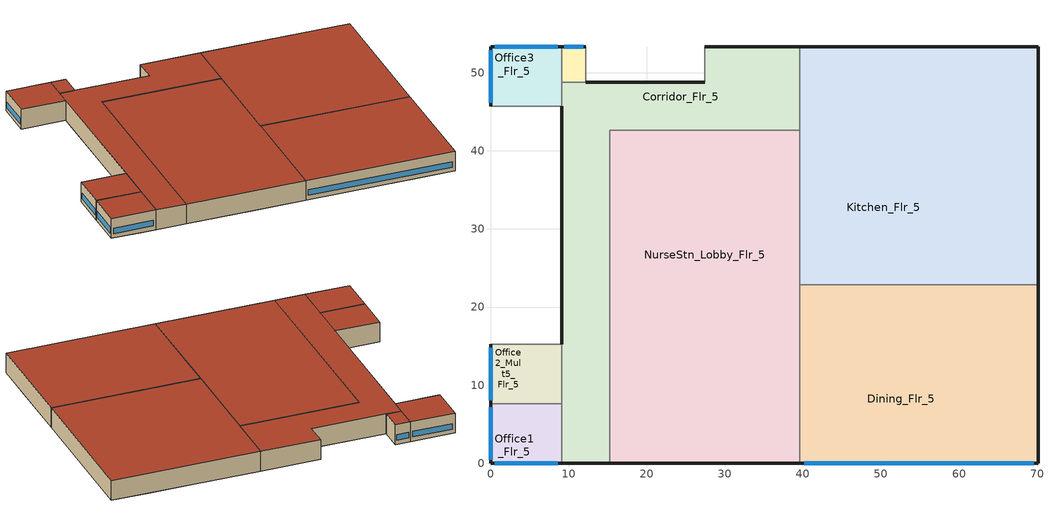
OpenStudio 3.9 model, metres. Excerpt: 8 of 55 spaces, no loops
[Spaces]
Corridor_Flr_5
 floor to NurseStn_Lobby_Flr_4: 15.24,42.67 15.24,33.53 9.14,33.53 9.14,42.67 z17.07
 floor to Corridor_NW_Flr_4: 39.62,53.34 39.62,42.67 9.14,42.67 9.14,48.77 28.96,48.77 28.96,53.34 z17.07
 floor to Corridor_SE_Flr_4: 15.24,10.67 15.24,4.57 9.14,4.57 9.14,10.67 z17.07
 floor adiabatic (Adiabatic floor construction): 28.96,53.34 28.96,48.77 27.43,48.77 27.43,53.34 z17.07; 15.24,4.57 15.24,0 9.14,0 9.14,4.57 z17.07
 floor to Lab_Flr_4: 15.24,33.53 15.24,10.67 9.14,10.67 9.14,33.53 z17.07
 wall outside: 9.14,0 15.24,0 / 39.62,53.34 27.43,53.34 / 27.43,48.77 12.19,48.77 / 9.14,45.72 9.14,15.24 z17.07:21.34
 wall to Kitchen_Flr_5: 39.62,42.67 39.62,53.34 z17.07:21.34
 wall adiabatic (Adiabatic wall construction): 27.43,53.34 27.43,48.77 z17.07:21.34
 wall to NurseStn_Lobby_Flr_5: 15.24,0 15.24,42.67 39.62,42.67 z17.07:21.34
 wall to Office1_Flr_5: 9.14,7.62 9.14,0 z17.07:21.34
 wall to Office4_Mult6_Flr_5: 12.19,48.77 9.14,48.77 z17.07:21.34
 wall to Office2_Mult5_Flr_5: 9.14,15.24 9.14,7.62 z17.07:21.34
 wall to Office3_Flr_5: 9.14,48.77 9.14,45.72 z17.07:21.34
 roof outside: 15.24,0 15.24,42.67 39.62,42.67 39.62,53.34 27.43,53.34 27.43,48.77 9.14,48.77 9.14,0 z21.34
Kitchen_Flr_5
 floor to PatRoom5_Mult10_Flr_4: 44.2,53.34 44.2,48.77 39.62,48.77 39.62,53.34 z17.07
 floor to Corridor_NW_Flr_4: 65.53,48.77 65.53,42.67 39.62,42.67 39.62,48.77 z17.07
 floor to Radiology_Flr_4: 60.96,42.67 60.96,22.86 39.62,22.86 39.62,42.67 z17.07
 floor to Corridor_SE_Flr_4: 65.53,42.67 65.53,22.86 60.96,22.86 60.96,42.67 z17.07
 floor to PatRoom4_Flr_4: 70.1,53.34 70.1,48.77 62.48,48.77 62.48,53.34 z17.07
 floor adiabatic (Adiabatic floor construction): 70.1,48.77 70.1,22.86 65.53,22.86 65.53,48.77 z17.07; 62.48,53.34 62.48,48.77 44.2,48.77 44.2,53.34 z17.07
 wall outside: 70.1,22.86 70.1,53.34 39.62,53.34 z17.07:21.34
 wall to NurseStn_Lobby_Flr_5: 39.62,42.67 39.62,22.86 z17.07:21.34
 wall to Dining_Flr_5: 39.62,22.86 70.1,22.86 z17.07:21.34
 roof outside: 70.1,22.86 70.1,53.34 39.62,53.34 39.62,22.86 z21.34
NurseStn_Lobby_Flr_5
 floor to NurseStn_Lobby_Flr_4: 39.62,42.67 39.62,10.67 28.96,10.67 28.96,19.81 15.24,19.81 15.24,42.67 z17.07
 floor to Corridor_SE_Flr_4: 39.62,10.67 39.62,0 28.96,0 28.96,4.57 15.24,4.57 15.24,10.67 z17.07
 floor adiabatic (Adiabatic floor construction): 28.96,4.57 28.96,0 15.24,0 15.24,4.57 z17.07
 floor to Lab_Flr_4: 28.96,19.81 28.96,10.67 15.24,10.67 15.24,19.81 z17.07
 wall outside: 15.24,0 39.62,0 z17.07:21.34
 wall to Dining_Flr_5: 39.62,0 39.62,22.86 z17.07:21.34
 roof outside: 39.62,0 39.62,42.67 15.24,42.67 15.24,0 z21.34
Office1_Flr_5
 floor to PatRoom6_Flr_4: 6.1,4.57 6.1,0 0,0 0,4.57 z17.07
 floor to PatRoom7_Mult10_Flr_4: 4.57,7.62 4.57,4.57 0,4.57 0,7.62 z17.07
 floor to Corridor_SE_Flr_4: 9.14,7.62 9.14,4.57 4.57,4.57 4.57,7.62 z17.07
 floor adiabatic (Adiabatic floor construction): 9.14,4.57 9.14,0 6.1,0 6.1,4.57 z17.07
 wall outside: 0,7.62 0,0 9.14,0 z17.07:21.34
 wall to Office2_Mult5_Flr_5: 9.14,7.62 0,7.62 z17.07:21.34
 window: 0,7.16 0,0.46 / 0.55,0 8.6,0 z17.98:19.2
 roof outside: 9.14,0 9.14,7.62 0,7.62 0,0 z21.34
Office4_Mult6_Flr_5
 floor adiabatic (Adiabatic floor construction): 12.19,53.34 12.19,48.77 9.14,48.77 9.14,53.34 z17.07
 wall outside: 12.19,53.34 9.14,53.34 z17.07:21.34
 wall to Office3_Flr_5: 9.14,53.34 9.14,48.77 z17.07:21.34
 wall adiabatic (Adiabatic wall construction): 12.19,48.77 12.19,53.34 z17.07:21.34
 window: 11.88,53.34 9.45,53.34 z17.98:19.2
 roof outside: 12.19,48.77 12.19,53.34 9.14,53.34 9.14,48.77 z21.34
Office3_Flr_5
 floor to PatRoom8_Flr_4: 6.1,53.34 6.1,48.77 0,48.77 0,53.34 z17.07
 floor to Corridor_NW_Flr_4: 9.14,48.77 9.14,45.72 4.57,45.72 4.57,48.77 z17.07
 floor adiabatic (Adiabatic floor construction): 9.14,53.34 9.14,48.77 6.1,48.77 6.1,53.34 z17.07; 4.57,48.77 4.57,45.72 0,45.72 0,48.77 z17.07
 wall outside: 9.14,53.34 0,53.34 0,45.72 z17.07:21.34
 wall adiabatic (Adiabatic wall construction): 0,45.72 9.14,45.72 z17.07:21.34
 window: 0,52.88 0,46.18 / 8.6,53.34 0.55,53.34 z17.98:19.2
 roof outside: 9.14,45.72 9.14,53.34 0,53.34 0,45.72 z21.34
Office2_Mult5_Flr_5
 floor to PatRoom7_Mult10_Flr_4: 4.57,8.99 4.57,7.62 0,7.62 0,8.99 z17.07
 floor to Corridor_NW_Flr_4: 9.14,15.24 9.14,10.67 4.57,10.67 4.57,15.24 z17.07
 floor to Corridor_SE_Flr_4: 9.14,10.67 9.14,7.62 4.57,7.62 4.57,10.67 z17.07
 floor adiabatic (Adiabatic floor construction): 4.57,15.24 4.57,8.99 0,8.99 0,15.24 z17.07
 wall outside: 0,15.24 0,7.62 z17.07:21.34
 wall adiabatic (Adiabatic wall construction): 9.14,15.24 0,15.24 z17.07:21.34
 window: 0,14.78 0,8.08 z17.98:19.2
 roof outside: 9.14,7.62 9.14,15.24 0,15.24 0,7.62 z21.34
Dining_Flr_5
 floor to NurseStn_Lobby_Flr_4: 60.96,19.81 60.96,10.67 39.62,10.67 39.62,19.81 z17.07
 floor to PatRoom3_Mult10_Flr_4: 70.1,8.99 70.1,4.57 65.53,4.57 65.53,8.99 z17.07
 floor to Radiology_Flr_4: 60.96,22.86 60.96,19.81 39.62,19.81 39.62,22.86 z17.07
 floor to PatRoom2_Flr_4: 70.1,4.57 70.1,0 62.48,0 62.48,4.57 z17.07
 floor to Corridor_SE_Flr_4: 65.53,22.86 65.53,4.57 39.62,4.57 39.62,10.67 60.96,10.67 60.96,22.86 z17.07
 floor to PatRoom1_Mult10_Flr_4: 44.2,4.57 44.2,0 39.62,0 39.62,4.57 z17.07
 floor adiabatic (Adiabatic floor construction): 70.1,22.86 70.1,8.99 65.53,8.99 65.53,22.86 z17.07; 62.48,4.57 62.48,0 44.2,0 44.2,4.57 z17.07
 wall outside: 39.62,0 70.1,0 70.1,22.86 z17.07:21.34
 window: 40.2,0 69.53,0 z17.98:19.2
 roof outside: 70.1,0 70.1,22.86 39.62,22.86 39.62,0 z21.34
[ClimateZones]
Climate Zone Institution Name 1=ASHRAE; Climate Zone Document Name 1=ANSI/ASHRAE Standard 169; Climate Zone Document Year 1=2006; Climate Zone Value 1=4A
[Building]
-Hospital-ASHRAE 169-2013-4A created: 2026-10-09 19:27:14 +0000: North Axis {deg}=270; Default Construction Set=90.1-2019 - Hospital - ASHRAE 169-2013-4A; Standards Number of Stories=6; Standards Number of Above Ground Stories=5; Standards Building Type=Hospital
[Site]
New York-John F Kennedy Intl AP_NY_USA: Latitude {deg}=40.65; Longitude {deg}=-73.8; Time Zone {hr}=-5; Elevation {m}=5
[SizingPeriod:DesignDay] Barometric Pressure {Pa}=101241; Rain Indicator=No; Snow Indicator=No; Day of Month=21; Daylight Saving Time Indicator=No; Humidity Condition Type=Wetbulb; Dry-Bulb Temperature Range Modifier Type=DefaultMultipliers
Name | Maximum Dry-Bulb Temperature {C} | Daily Dry-Bulb Temperature Range {deltaC} | Wind Speed {m/s} | Wind Direction {deg} | Month | Day Type | Wetbulb or DewPoint at Maximum Dry-Bulb {C} | Solar Model Indicator | ASHRAE Clear Sky Optical Depth for Beam Irradiance | ASHRAE Clear Sky Optical Depth for Diffuse Irradiance | Sky Clearness
New.York-John.F.Kennedy.Intl.AP_NY_USA Ann Clg .4% Condns DB=>MWB | 32.1 | 7.4 | 5.6 | 230 | 7 | SummerDesignDay | 23.1 | ASHRAETau | 0.541 | 1.8
New.York-John.F.Kennedy.Intl.AP_NY_USA Ann Clg .4% Condns WB=>MDB | 29.1 | 7.4 | 5.6 | 230 | 7 | SummerDesignDay | 25 | ASHRAETau | 0.541 | 1.8
New.York-John.F.Kennedy.Intl.AP_NY_USA Ann Htg 99.6% Condns DB | -10.7 | 0 | 7.5 | 320 | 1 | WinterDesignDay | -10.7 | ASHRAEClearSky |  |  | 0
[Site:WaterMainsTemperature]
Calculation Method=Correlation; Annual Average Outdoor Air Temperature {C}=12.4667; Maximum Difference In Monthly Average Outdoor Air Temperatures {deltaC}=25.2
[Site:GroundTemperature:Shallow]
6, 2.1, 1.1, 2, 7.2, 13.1, 18.7, 22.7, 23.9, 22, 17.5, 11.7
[Site:GroundTemperature:Deep]
11.8, 9, 7.2, 6.7, 7.7, 10.1, 13, 15.9, 17.8, 18.2, 17.1, 14.8
[Site:GroundTemperature:FCfactorMethod]
January Ground Temperature {C}=14; February Ground Temperature {C}=7.3; March Ground Temperature {C}=3.3; April Ground Temperature {C}=1.2; May Ground Temperature {C}=-0.2; June Ground Temperature {C}=5.6; July Ground Temperature {C}=10.9; August Ground Temperature {C}=16.1; September Ground Temperature {C}=21.7; October Ground Temperature {C}=25; November Ground Temperature {C}=24.8; December Ground Temperature {C}=19.9
[Material:NoMass] Thermal Absorptance=0.9; Solar Absorptance=0.7
Name | Roughness | Thermal Resistance {m2-K/W} | Visible Absorptance
CP02 CARPET PAD | VeryRough | 0.21648 | 0.8
Nonres_Floor_Insulation | MediumSmooth | 2.88292 | 0.7
Typical Insulation R-14.97 | Smooth | 2.63723 | 0.7
Typical Carpet Pad | Smooth | 0.21648 | 0.8
Typical Insulation R-7.23 | Smooth | 1.27273 | 0.7
Typical Insulation R-30.13 | Smooth | 5.30668 | 0.7
Typical Insulation R-1.85 | Smooth | 0.326262 | 0.7
Typical Insulation R-2.38 | Smooth | 0.418404 | 0.7
[Material]
Name | Roughness | Thickness {m} | Conductivity {W/m-K} | Density {kg/m3} | Specific Heat {J/kg-K} | Thermal Absorptance | Solar Absorptance | Visible Absorptance
100mm Normalweight concrete floor | MediumSmooth | 0.1016 | 2.31 | 2322 | 832
G01 13mm gypsum board | Smooth | 0.0127 | 0.16 | 800 | 1090 | 0.9 | 0.7 | 0.5
4 in. Normalweight Concrete Floor | MediumRough | 0.1016 | 2.31 | 2322 | 832 | 0.9 | 0.7 | 0.7
1IN Stucco | Smooth | 0.0253 | 0.6918 | 1858 | 837 | 0.9 | 0.7 | 0.92
8IN CONCRETE HW RefBldg | Rough | 0.2032 | 1.311 | 2240 | 836.8 | 0.9 | 0.7 | 0.7
1/2IN Gypsum | Smooth | 0.0127 | 0.16 | 784.9 | 830 | 0.9 | 0.4 | 0.4
Roof Membrane | VeryRough | 0.0095 | 0.16 | 1121.29 | 1460 | 0.9 | 0.7 | 0.7
Metal Roof Surface; F08 Metal surface | Smooth | 0.0008 | 45.28 | 7824 | 500 | 0.9 | 0.7 | 0.7
8 in. Normalweight Concrete Floor | MediumRough | 0.2032 | 2.31 | 2322 | 832 | 0.9 | 0.7 | 0.7
8 in. Concrete Block Basement Wall | MediumRough | 0.2032 | 1.326 | 1842 | 912 | 0.9 | 0.7 | 0.7
G05 25mm wood | MediumSmooth | 0.0254 | 0.15 | 608 | 1630 | 0.9 | 0.5 | 0.5
Std Wood 6inch | MediumSmooth | 0.15 | 0.12 | 540 | 1210 | 0.9 | 0.7 | 0.7
[Construction]
Adiabatic floor construction: CP02 CARPET PAD, 100mm Normalweight concrete floor, Nonres_Floor_Insulation
Adiabatic wall construction; Typical Interior Wall: G01 13mm gypsum board, G01 13mm gypsum board
Typical Insulated Exterior Mass Floor R-17.54: Typical Insulation R-14.97, 4 in. Normalweight Concrete Floor, Typical Carpet Pad
Typical Insulated Exterior Mass Wall R-9.62: 1IN Stucco, 8IN CONCRETE HW RefBldg, Typical Insulation R-7.23, 1/2IN Gypsum
Typical IEAD Roof R-31.25: Roof Membrane, Typical Insulation R-30.13, Metal Roof Surface
Typical Interior Floor: 100mm Normalweight concrete floor, CP02 CARPET PAD
Typical Interior Ceiling: CP02 CARPET PAD, 100mm Normalweight concrete floor
Typical Insulated Carpeted 8in Slab Floor: 8 in. Normalweight Concrete Floor, Typical Carpet Pad
Typical Insulated Basement Mass Wall: 8 in. Concrete Block Basement Wall
U 0.36 SHGC 0.36 Simple Glazing: U 0.36 SHGC 0.36 Simple Glazing
U 0.45 SHGC 0.33 Simple Glazing: U 0.45 SHGC 0.33 Simple Glazing
Typical Insulated Metal Door R-2.7: F08 Metal surface, Typical Insulation R-1.85
U 0.63 SHGC 0.33 Simple Glazing: U 0.63 SHGC 0.33 Simple Glazing
Typical Overhead Door R-3.23: Typical Insulation R-2.38
U 0.5 SHGC 0.4 Simple Glazing: U 0.5 SHGC 0.4 Simple Glazing
Typical Interior Window: Clear 3mm
Typical Interior Door; Typical Interior Partition: G05 25mm wood
InteriorFurnishings: Std Wood 6inch
[DefaultConstructionSet]
90.1-2019 - Hospital - ASHRAE 169-2013-4A: Default Exterior Surface Constructions=Default Surface Constructions 1; Default Interior Surface Constructions=Default Surface Constructions 2; Default Ground Contact Surface Constructions=Default Surface Constructions 3; Default Exterior SubSurface Constructions=Default Sub Surface Constructions 1; Default Interior SubSurface Constructions=Default Sub Surface Constructions 2; Interior Partition Construction=Typical Interior Partition
[DefaultSurfaceConstructions]
Name | Floor Construction | Wall Construction | Roof Ceiling Construction
Default Surface Constructions 1 | Typical Insulated Exterior Mass Floor R-17.54 | Typical Insulated Exterior Mass Wall R-9.62 | Typical IEAD Roof R-31.25
Default Surface Constructions 2 | Typical Interior Floor | Typical Interior Wall | Typical Interior Ceiling
Default Surface Constructions 3 | Typical Insulated Carpeted 8in Slab Floor | Typical Insulated Basement Mass Wall
[DefaultSubSurfaceConstructions]
Name | Fixed Window Construction | Operable Window Construction | Door Construction | Glass Door Construction | Overhead Door Construction | Skylight Construction | Tubular Daylight Dome Construction | Tubular Daylight Diffuser Construction
Default Sub Surface Constructions 1 | U 0.36 SHGC 0.36 Simple Glazing | U 0.45 SHGC 0.33 Simple Glazing | Typical Insulated Metal Door R-2.7 | U 0.63 SHGC 0.33 Simple Glazing | Typical Overhead Door R-3.23 | U 0.5 SHGC 0.4 Simple Glazing | Typical Interior Window | Typical Interior Window
Default Sub Surface Constructions 2 | Typical Interior Window | Typical Interior Window | Typical Interior Door
[WindowMaterial:SimpleGlazingSystem] Visible Transmittance=0.81
Name | U-Factor {W/m2-K} | Solar Heat Gain Coefficient
U 0.36 SHGC 0.36 Simple Glazing | 2.04417 | 0.36
U 0.45 SHGC 0.33 Simple Glazing | 2.55522 | 0.33
U 0.63 SHGC 0.33 Simple Glazing | 3.57731 | 0.33
U 0.5 SHGC 0.4 Simple Glazing | 2.83913 | 0.4
[WindowMaterial:Glazing]
Clear 3mm: Optical Data Type=SpectralAverage; Thickness {m}=0.003; Solar Transmittance at Normal Incidence=0.837; Front Side Solar Reflectance at Normal Incidence=0.075; Back Side Solar Reflectance at Normal Incidence=0.075; Visible Transmittance at Normal Incidence=0.898; Front Side Visible Reflectance at Normal Incidence=0.081; Back Side Visible Reflectance at Normal Incidence=0.081; Infrared Transmittance at Normal Incidence=0; Front Side Infrared Hemispherical Emissivity=0.84; Back Side Infrared Hemispherical Emissivity=0.84; Conductivity {W/m-K}=0.9; Dirt Correction Factor for Solar and Visible Transmittance=1; Solar Diffusing=No
[Space] Building Story=Building Story 6; Part of Total Floor Area=Yes
Name | Space Type | Thermal Zone
Office1_Flr_5 | Hospital HospitalOfficeFlr5 | Office1_Flr_5 ZN
Corridor_Flr_5 | Hospital Corridor | Corridor_Flr_5 ZN
Kitchen_Flr_5 | Hospital Kitchen | Kitchen_Flr_5 ZN
Office3_Flr_5 | Hospital HospitalOfficeFlr5 | Office3_Flr_5 ZN
Office2_Mult5_Flr_5 | Hospital HospitalOfficeFlr5 | Office2_Mult5_Flr_5 ZN
NurseStn_Lobby_Flr_5 | Hospital NurseStn | NurseStn_Lobby_Flr_5 ZN
Office4_Mult6_Flr_5 | Hospital HospitalOfficeFlr5 | Office4_Mult6_Flr_5 ZN
Dining_Flr_5 | Hospital Dining | Dining_Flr_5 ZN
[BuildingStory]
Building Story 6: Nominal Z Coordinate {m}=17.0732
[SpaceType] Standards Building Type=Hospital
Name | Default Schedule Set | Design Specification Outdoor Air Object | Standards Space Type
Hospital Corridor | Hospital Corridor Schedule Set | Hospital Corridor Ventilation | Corridor
Hospital Dining | Hospital Dining Schedule Set | Hospital Dining Ventilation | Dining
Hospital Kitchen | Hospital Kitchen Schedule Set | Hospital Kitchen Ventilation | Kitchen
Hospital NurseStn | Hospital NurseStn Schedule Set | Hospital NurseStn Ventilation | NurseStn
Hospital HospitalOfficeFlr5 | Hospital HospitalOfficeFlr5 Schedule Set | Hospital HospitalOfficeFlr5 Ventilation | HospitalOfficeFlr5
[People:Definition] Number of People Calculation Method=People/Area; Fraction Radiant=0.3; Thermal Comfort Model Type 1=AdaptiveASH55
Name | People per Space Floor Area {person/m2}
Hospital Corridor People Definition | 0.0107639
Hospital Dining People Definition | 0.107639
Hospital HospitalOfficeFlr5 People Definition | 0.0752397
Hospital Kitchen People Definition | 0.0538196
Hospital NurseStn People Definition | 0.0143483
[People] Work Efficiency Schedule=Work Efficiency Schedule; Clothing Insulation Schedule=Clothing Schedule; Air Velocity Schedule=Air Velocity Schedule; Multiplier=1
Name | People Definition | Space or SpaceType
Hospital Corridor People | Hospital Corridor People Definition | Hospital Corridor
Hospital Dining People | Hospital Dining People Definition | Hospital Dining
Hospital HospitalOfficeFlr5 People | Hospital HospitalOfficeFlr5 People Definition | Hospital HospitalOfficeFlr5
Hospital Kitchen People | Hospital Kitchen People Definition | Hospital Kitchen
Hospital NurseStn People | Hospital NurseStn People Definition | Hospital NurseStn
[Lights:Definition] Design Level Calculation Method=Watts/Area; Fraction Radiant=0.7; Fraction Visible=0.2; Return Air Fraction=0
Name | Watts per Space Floor Area {W/m2}
Hospital Corridor Lights Definition | 7.64238
Hospital Dining Lights Definition | 4.62848
Hospital HospitalOfficeFlr5 Lights Definition | 6.8889
Hospital Kitchen Lights Definition | 11.7327
Hospital NurseStn Lights Definition | 12.5938
[Lights] Fraction Replaceable=1
Name | Lights Definition | Space or SpaceType
Hospital Corridor Lights | Hospital Corridor Lights Definition | Hospital Corridor
Hospital Dining Lights | Hospital Dining Lights Definition | Hospital Dining
Hospital HospitalOfficeFlr5 Lights | Hospital HospitalOfficeFlr5 Lights Definition | Hospital HospitalOfficeFlr5
Hospital Kitchen Lights | Hospital Kitchen Lights Definition | Hospital Kitchen
Hospital NurseStn Lights | Hospital NurseStn Lights Definition | Hospital NurseStn
[ElectricEquipment:Definition] Fraction Latent=0; Fraction Lost=0
Name | Design Level Calculation Method | Watts per Space Floor Area {W/m2} | Fraction Radiant | Design Level {W}
Hospital Dining Elec Equip Definition; Hospital HospitalOfficeFlr5 Elec Equip Definition | Watts/Area | 10.7639 | 0.5
Hospital Kitchen Elec Equip Definition | Watts/Area | 80.7293 | 0.5
Hospital NurseStn Elec Equip Definition | Watts/Area | 11.1945 | 0.5
Kitchen Electric Equipment Definition1 | EquipmentLevel |  | 0.25 | 555
Kitchen Electric Equipment Definition2 | EquipmentLevel |  | 0.25 | 470
[ElectricEquipment]
Name | Electric Equipment Definition | Space or SpaceType | Schedule
Hospital Dining Elec Equip | Hospital Dining Elec Equip Definition | Hospital Dining
Hospital HospitalOfficeFlr5 Elec Equip | Hospital HospitalOfficeFlr5 Elec Equip Definition | Hospital HospitalOfficeFlr5
Hospital Kitchen Elec Equip | Hospital Kitchen Elec Equip Definition | Hospital Kitchen
Hospital NurseStn Elec Equip | Hospital NurseStn Elec Equip Definition | Hospital NurseStn
Kitchen_Reach-in-Freezer | Kitchen Electric Equipment Definition1 | Hospital Kitchen | Hospital ALWAYS_ON
Kitchen_Reach-in-Refrigerator | Kitchen Electric Equipment Definition2 | Hospital Kitchen | Hospital ALWAYS_ON
[DesignSpecification:OutdoorAir] Outdoor Air Method=Sum
Name | Outdoor Air Flow per Floor Area {m3/s-m2} | Outdoor Air Flow per Person {m3/s-person} | Outdoor Air Flow Rate {m3/s}
Hospital Corridor Ventilation | 0.0003048
Hospital Dining Ventilation | 0.0009144 | 0.00353961
Hospital HospitalOfficeFlr5 Ventilation; Hospital NurseStn Ventilation | 0.0003048 | 0.00235974
Hospital Kitchen Ventilation | 0 | 0 | 3.398
[DefaultScheduleSet] People Activity Level Schedule=Hospital ACTIVITY_SCH
Name | Number of People Schedule | Lighting Schedule | Electric Equipment Schedule | Gas Equipment Schedule
Hospital Corridor Schedule Set | Hospital BLDG_OCC_EXTD_SCH | Hospital BLDG_LIGHT_CORRIDOR_SCH | Hospital BLDG_EQUIP_SCH
Hospital Dining Schedule Set | Hospital BLDG_OCC_EXTD_SCH | Hospital BLDG_LIGHT_SCH | Hospital BLDG_EQUIP_EXTD_SCH
Hospital HospitalOfficeFlr5 Schedule Set | Hospital BLDG_OCC_SCH | Hospital BLDG_LIGHT_OFFICE_SCH | Hospital BLDG_EQUIP_SCH
Hospital Kitchen Schedule Set | Hospital BLDG_OCC_EXTD_SCH | Hospital BLDG_LIGHT_SCH | Hospital BLDG_EQUIP_EXTD_SCH | Hospital BLDG_EQUIP_EXTD_SCH
Hospital NurseStn Schedule Set | Hospital BLDG_OCC_EXTD_SCH | Hospital BLDG_LIGHT_NURSEFLR234_SCH | Hospital BLDG_EQUIP_EXTD_SCH
[ThermostatSetpoint:DualSetpoint]
Name | Heating Setpoint Temperature Schedule | Cooling Setpoint Temperature Schedule
Hospital Corridor Thermostat 3; Hospital Dining Thermostat 1; Hospital Kitchen Thermostat 1; Hospital NurseStn Thermostat 3 | Hospital HTGSETP_SCH | Hospital CLGSETP_SCH
Hospital HospitalOfficeFlr5 Thermostat 1; Hospital HospitalOfficeFlr5 Thermostat 2; Hospital HospitalOfficeFlr5 Thermostat 3; Hospital HospitalOfficeFlr5 Thermostat 4 | Hospital HTGSETP_SCH - occupant standby mode | Hospital CLGSETP_SCH - occupant standby mode
[GasEquipment:Definition]
Hospital Kitchen Gas Equip Definition: Design Level Calculation Method=Watts/Area; Watts per Space Floor Area {W/m2}=161.389; Fraction Latent=0; Fraction Radiant=0.5; Fraction Lost=0
[GasEquipment]
Hospital Kitchen Gas Equip: Gas Equipment Definition=Hospital Kitchen Gas Equip Definition; Space or SpaceType=Hospital Kitchen
[SpaceInfiltration:DesignFlowRate] Design Flow Rate Calculation Method=Flow/ExteriorArea; Flow per Exterior Surface Area {m3/s-m2}=0.000570329; Constant Term Coefficient=0.0568; Temperature Term Coefficient=0.0023; Velocity Term Coefficient=0; Velocity Squared Term Coefficient=0.0101
Name | Space or SpaceType | Schedule
NurseStn_Lobby_Flr_5 HVAC On Infiltration | NurseStn_Lobby_Flr_5 | Infiltration HVAC On Schedule
NurseStn_Lobby_Flr_5 HVAC Off Infiltration | NurseStn_Lobby_Flr_5 | Infiltration HVAC Off Schedule
Office2_Mult5_Flr_5 HVAC On Infiltration | Office2_Mult5_Flr_5 | Infiltration HVAC On Schedule
Office2_Mult5_Flr_5 HVAC Off Infiltration | Office2_Mult5_Flr_5 | Infiltration HVAC Off Schedule
Office3_Flr_5 HVAC On Infiltration | Office3_Flr_5 | Infiltration HVAC On Schedule
Office3_Flr_5 HVAC Off Infiltration | Office3_Flr_5 | Infiltration HVAC Off Schedule
Dining_Flr_5 HVAC On Infiltration | Dining_Flr_5 | Infiltration HVAC On Schedule
Dining_Flr_5 HVAC Off Infiltration | Dining_Flr_5 | Infiltration HVAC Off Schedule
Office4_Mult6_Flr_5 HVAC On Infiltration | Office4_Mult6_Flr_5 | Infiltration HVAC On Schedule
Office4_Mult6_Flr_5 HVAC Off Infiltration | Office4_Mult6_Flr_5 | Infiltration HVAC Off Schedule
Kitchen_Flr_5 HVAC On Infiltration | Kitchen_Flr_5 | Infiltration HVAC On Schedule
Kitchen_Flr_5 HVAC Off Infiltration | Kitchen_Flr_5 | Infiltration HVAC Off Schedule
Office1_Flr_5 HVAC On Infiltration | Office1_Flr_5 | Infiltration HVAC On Schedule
Office1_Flr_5 HVAC Off Infiltration | Office1_Flr_5 | Infiltration HVAC Off Schedule
Corridor_Flr_5 HVAC On Infiltration | Corridor_Flr_5 | Infiltration HVAC On Schedule
Corridor_Flr_5 HVAC Off Infiltration | Corridor_Flr_5 | Infiltration HVAC Off Schedule
[ThermalZone] Use Ideal Air Loads=No
Corridor_Flr_5 ZN: Thermostat=Hospital Corridor Thermostat 3
Dining_Flr_5 ZN: Thermostat=Hospital Dining Thermostat 1
Kitchen_Flr_5 ZN: Thermostat=Hospital Kitchen Thermostat 1
NurseStn_Lobby_Flr_5 ZN: Thermostat=Hospital NurseStn Thermostat 3
Office1_Flr_5 ZN: Thermostat=Hospital HospitalOfficeFlr5 Thermostat 1; Primary Daylighting Control=Office1_Flr_5 Daylt Sensor 1; Fraction of Zone Controlled by Primary Daylighting Control=0.447; Secondary Daylighting Control=Office1_Flr_5 Daylt Sensor 2; Fraction of Zone Controlled by Secondary Daylighting Control=0.317
Office2_Mult5_Flr_5 ZN: Thermostat=Hospital HospitalOfficeFlr5 Thermostat 2; Multiplier=5
Office3_Flr_5 ZN: Thermostat=Hospital HospitalOfficeFlr5 Thermostat 3; Primary Daylighting Control=Office3_Flr_5 Daylt Sensor 1; Fraction of Zone Controlled by Primary Daylighting Control=0.447; Secondary Daylighting Control=Office3_Flr_5 Daylt Sensor 2; Fraction of Zone Controlled by Secondary Daylighting Control=0.317
Office4_Mult6_Flr_5 ZN: Thermostat=Hospital HospitalOfficeFlr5 Thermostat 4; Multiplier=6
[AvailabilityManager:NightCycle] Applicability Schedule=Always On Discrete; Control Type=CycleOnAny; Thermostat Tolerance {deltaC}=1
Name | Cycling Run Time {s}
Availability Manager Night Cycle 1; Availability Manager Night Cycle 2; Availability Manager Night Cycle 3; Availability Manager Night Cycle 4; Availability Manager Night Cycle 5; Availability Manager Night Cycle 6; Availability Manager Night Cycle 7 | 1800
Availability Manager Night Cycle 8 | 3600
[Refrigeration:Compressor] Refrigeration Compressor Power Curve=New_Low_Temp_Comp_Pwr_Curve_2019_AWEF; Refrigeration Compressor Capacity Curve=New_Low_Temp_Comp_Cap_Curve; Rated Return Gas Temperature {C}=18.3; Rated Subcooling {deltaC}=0
Refrigeration Compressor 1; Refrigeration Compressor 2; Refrigeration Compressor 3; Refrigeration Compressor 4; Refrigeration Compressor 5; Refrigeration Compressor 6; Refrigeration Compressor 7; Refrigeration Compressor 8; Refrigeration Compressor 9; Refrigeration Compressor 10; Refrigeration Compressor 11; Refrigeration Compressor 12; Refrigeration Compressor 13; Refrigeration Compressor 14; Refrigeration Compressor 15; Refrigeration Compressor 16; Refrigeration Compressor 17; Refrigeration Compressor 18; Refrigeration Compressor 19; Refrigeration Compressor 20
[EnergyManagementSystem:Sensor]
Name | Output Variable or Output Meter | Output Variable or Output Meter Index Key
Facility_Int_LTG | InteriorLights:Electricity
OAT; OAT_1; OAT_2; OAT_3 | Site Outdoor Air Drybulb Temperature | Environment
[EnergyManagementSystem:Program]
Transformer_Load_Prog: SET Wired_LTG = Facility_Int_LTG*0.022
ems_CAV_KITCHEN_OptimumStartProg0: IF DaylightSavings==0 && DayOfWeek>1 && Hour==5 && OAT<23.9 && OAT>1.7; SET ems_CAV_KITCHEN_ClgSch0 = 29.4; SET ems_CAV_KITCHEN_HtgSch0 = 15.6; ELSEIF DaylightSavings==0 && DayOfWeek==1 && Hour==7 && OAT<23.9 && OAT>1.7; SET ems_CAV_KITCHEN_ClgSch0 = 29.4; SET ems_CAV_KITCHEN_HtgSch0 = 15.6; ELSEIF DaylightSavings==1 && DayOfWeek>1 && Hour==4 && OAT<23.9 && OAT>1.7; SET ems_CAV_KITCHEN_ClgSch0 = 29.4; SET ems_CAV_KITCHEN_HtgSch0 = 15.6; ELSEIF DaylightSavings==1 && DayOfWeek==1 && Hour==6 && OAT<23.9 && OAT>1.7; SET ems_CAV_KITCHEN_ClgSch0 = 29.4; SET ems_CAV_KITCHEN_HtgSch0 = 15.6; ELSE; SET ems_CAV_KITCHEN_ClgSch0 = NULL; SET ems_CAV_KITCHEN_HtgSch0 = NULL; ENDIF
ems_VAV_1_OptimumStartProg0: IF DaylightSavings==0 && DayOfWeek>1 && Hour==5 && OAT_1<23.9 && OAT_1>1.7; SET ems_VAV_1_ClgSch0 = 29.4; SET ems_VAV_1_HtgSch0 = 15.6; ELSEIF DaylightSavings==0 && DayOfWeek==1 && Hour==7 && OAT_1<23.9 && OAT_1>1.7; SET ems_VAV_1_ClgSch0 = 29.4; SET ems_VAV_1_HtgSch0 = 15.6; ELSEIF DaylightSavings==1 && DayOfWeek>1 && Hour==4 && OAT_1<23.9 && OAT_1>1.7; SET ems_VAV_1_ClgSch0 = 29.4; SET ems_VAV_1_HtgSch0 = 15.6; ELSEIF DaylightSavings==1 && DayOfWeek==1 && Hour==6 && OAT_1<23.9 && OAT_1>1.7; SET ems_VAV_1_ClgSch0 = 29.4; SET ems_VAV_1_HtgSch0 = 15.6; ELSE; SET ems_VAV_1_ClgSch0 = NULL; SET ems_VAV_1_HtgSch0 = NULL; ENDIF
ems_VAV_1_OptimumStartProg1: IF DaylightSavings==0 && DayOfWeek>1 && Hour==5 && OAT_1<23.9 && OAT_1>1.7; SET ems_VAV_1_ClgSch1 = 29.4; SET ems_VAV_1_HtgSch1 = 15.6; ELSEIF DaylightSavings==0 && DayOfWeek==1 && Hour==7 && OAT_1<23.9 && OAT_1>1.7; SET ems_VAV_1_ClgSch1 = 29.4; SET ems_VAV_1_HtgSch1 = 15.6; ELSEIF DaylightSavings==1 && DayOfWeek>1 && Hour==4 && OAT_1<23.9 && OAT_1>1.7; SET ems_VAV_1_ClgSch1 = 29.4; SET ems_VAV_1_HtgSch1 = 15.6; ELSEIF DaylightSavings==1 && DayOfWeek==1 && Hour==6 && OAT_1<23.9 && OAT_1>1.7; SET ems_VAV_1_ClgSch1 = 29.4; SET ems_VAV_1_HtgSch1 = 15.6; ELSE; SET ems_VAV_1_ClgSch1 = NULL; SET ems_VAV_1_HtgSch1 = NULL; ENDIF
ems_VAV_2_OptimumStartProg0: IF DaylightSavings==0 && DayOfWeek>1 && Hour==5 && OAT_2<23.9 && OAT_2>1.7; SET ems_VAV_2_ClgSch0 = 29.4; SET ems_VAV_2_HtgSch0 = 15.6; ELSEIF DaylightSavings==0 && DayOfWeek==1 && Hour==7 && OAT_2<23.9 && OAT_2>1.7; SET ems_VAV_2_ClgSch0 = 29.4; SET ems_VAV_2_HtgSch0 = 15.6; ELSEIF DaylightSavings==1 && DayOfWeek>1 && Hour==4 && OAT_2<23.9 && OAT_2>1.7; SET ems_VAV_2_ClgSch0 = 29.4; SET ems_VAV_2_HtgSch0 = 15.6; ELSEIF DaylightSavings==1 && DayOfWeek==1 && Hour==6 && OAT_2<23.9 && OAT_2>1.7; SET ems_VAV_2_ClgSch0 = 29.4; SET ems_VAV_2_HtgSch0 = 15.6; ELSE; SET ems_VAV_2_ClgSch0 = NULL; SET ems_VAV_2_HtgSch0 = NULL; ENDIF
ems_VAV_2_OptimumStartProg1: IF DaylightSavings==0 && DayOfWeek>1 && Hour==5 && OAT_2<23.9 && OAT_2>1.7; SET ems_VAV_2_ClgSch1 = 29.4; SET ems_VAV_2_HtgSch1 = 15.6; ELSEIF DaylightSavings==0 && DayOfWeek==1 && Hour==7 && OAT_2<23.9 && OAT_2>1.7; SET ems_VAV_2_ClgSch1 = 29.4; SET ems_VAV_2_HtgSch1 = 15.6; ELSEIF DaylightSavings==1 && DayOfWeek>1 && Hour==4 && OAT_2<23.9 && OAT_2>1.7; SET ems_VAV_2_ClgSch1 = 29.4; SET ems_VAV_2_HtgSch1 = 15.6; ELSEIF DaylightSavings==1 && DayOfWeek==1 && Hour==6 && OAT_2<23.9 && OAT_2>1.7; SET ems_VAV_2_ClgSch1 = 29.4; SET ems_VAV_2_HtgSch1 = 15.6; ELSE; SET ems_VAV_2_ClgSch1 = NULL; SET ems_VAV_2_HtgSch1 = NULL; ENDIF
ems_VAV_PATRMS_OptimumStartProg0: IF DaylightSavings==0 && DayOfWeek>1 && Hour==5 && OAT_3<23.9 && OAT_3>1.7; SET ems_VAV_PATRMS_ClgSch0 = 29.4; SET ems_VAV_PATRMS_HtgSch0 = 15.6; ELSEIF DaylightSavings==0 && DayOfWeek==1 && Hour==7 && OAT_3<23.9 && OAT_3>1.7; SET ems_VAV_PATRMS_ClgSch0 = 29.4; SET ems_VAV_PATRMS_HtgSch0 = 15.6; ELSEIF DaylightSavings==1 && DayOfWeek>1 && Hour==4 && OAT_3<23.9 && OAT_3>1.7; SET ems_VAV_PATRMS_ClgSch0 = 29.4; SET ems_VAV_PATRMS_HtgSch0 = 15.6; ELSEIF DaylightSavings==1 && DayOfWeek==1 && Hour==6 && OAT_3<23.9 && OAT_3>1.7; SET ems_VAV_PATRMS_ClgSch0 = 29.4; SET ems_VAV_PATRMS_HtgSch0 = 15.6; ELSE; SET ems_VAV_PATRMS_ClgSch0 = NULL; SET ems_VAV_PATRMS_HtgSch0 = NULL; ENDIF
[EnergyManagementSystem:ProgramCallingManager]
Transformer_Load_Prog_Manager: AfterPredictorAfterHVACManagers; Transformer_Load_Prog
ems_CAV_KITCHEN_OptimumStartCallingManager0: BeginTimestepBeforePredictor; ems_CAV_KITCHEN_OptimumStartProg0
ems_VAV_1_OptimumStartCallingManager0: BeginTimestepBeforePredictor; ems_VAV_1_OptimumStartProg0
ems_VAV_1_OptimumStartCallingManager1: BeginTimestepBeforePredictor; ems_VAV_1_OptimumStartProg1
ems_VAV_2_OptimumStartCallingManager0: BeginTimestepBeforePredictor; ems_VAV_2_OptimumStartProg0
ems_VAV_2_OptimumStartCallingManager1: BeginTimestepBeforePredictor; ems_VAV_2_OptimumStartProg1
ems_VAV_PATRMS_OptimumStartCallingManager0: BeginTimestepBeforePredictor; ems_VAV_PATRMS_OptimumStartProg0
[EnergyManagementSystem:OutputVariable]
Wired_LTG: EMS Variable=Wired_LTG; Type of Data in Variable=Summed; Update Frequency=ZoneTimeStep; Units=J
[ElectricLoadCenter:Transformer]
Transformer_1: Availability Schedule=Always On Discrete; Transformer Usage=PowerInFromGrid; Rated Capacity {VA}=500000; Phase=3; Conductor Material=Aluminum; Full Load Temperature Rise {C}=150; Fraction of Eddy Current Losses=0.1; Performance Input Method=NominalEfficiency; Nameplate Efficiency=0.991; Per Unit Load for Nameplate Efficiency=0.35; Reference Temperature for Nameplate Efficiency {C}=75; Consider Transformer Loss for Utility Cost=Yes; Meter Name 1=Wired_LTG_Electricity; Meter Name 2=InteriorEquipment:Electricity
[InternalMass:Definition]
Internal Mass Definition 1: Construction=InteriorFurnishings; Design Level Calculation Method=SurfaceArea/Area; Surface Area per Space Floor Area=2
[InternalMass] Internal Mass Definition=Internal Mass Definition 1; Multiplier=1
Name | Space or SpaceType
NurseStn_Lobby_Flr_5 Mass | NurseStn_Lobby_Flr_5
Office2_Mult5_Flr_5 Mass | Office2_Mult5_Flr_5
Office3_Flr_5 Mass | Office3_Flr_5
Dining_Flr_5 Mass | Dining_Flr_5
Office4_Mult6_Flr_5 Mass | Office4_Mult6_Flr_5
Kitchen_Flr_5 Mass | Kitchen_Flr_5
Office1_Flr_5 Mass | Office1_Flr_5
Corridor_Flr_5 Mass | Corridor_Flr_5
[Exterior:Lights:Definition]
NonDimming Exterior Lights Def: Design Level {W}=9851.744
[Exterior:Lights]
NonDimming Exterior Lights Def: Exterior Lights Definition=NonDimming Exterior Lights Def; Schedule=Hospital Exterior_Lgt_ALWAYS_ON; Control Option=AstronomicalClock
[Exterior:FuelEquipment:Definition]
Name | Design Level {W}
Fuel equipment 1 Def | 162963
Fuel equipment 2 Def | 501
[Exterior:FuelEquipment] Fuel Use Type=Electricity
Name | Exterior Fuel Equipment Definition | Schedule
Fuel equipment 1 | Fuel equipment 1 Def | Hospital BLDG_ELEVATORS
Fuel equipment 2 | Fuel equipment 2 Def | Hospital ELEV_LIGHT_FAN_SCH_ADD_DF
[HeatExchanger:AirToAir:SensibleAndLatent] Availability Schedule=Always On Discrete; Nominal Supply Air Flow Rate {m3/s}=autosize; Sensible Effectiveness at 100% Heating Air Flow=0.7; Latent Effectiveness at 100% Heating Air Flow=0.6; Sensible Effectiveness at 100% Cooling Air Flow=0.75; Latent Effectiveness at 100% Cooling Air Flow=0.6; Supply Air Outlet Temperature Control=Yes; Heat Exchanger Type=Rotary; Frost Control Type=ExhaustOnly; Threshold Temperature {C}=-23.3; Initial Defrost Time Fraction=0.167; Rate of Defrost Time Fraction Increase {1/K}=1.44; Economizer Lockout=Yes
Name | Nominal Electric Power {W} | Sensible Effectiveness of Heating Air Flow Curve | Latent Effectiveness of Heating Air Flow Curve | Sensible Effectiveness of Cooling Air Flow Curve | Latent Effectiveness of Cooling Air Flow Curve
CAV_KITCHEN ERV | 2488.065 | CAV_KITCHEN ERV_SensHeatEff | CAV_KITCHEN ERV_LatHeatEff | CAV_KITCHEN ERV_SensCoolEff | CAV_KITCHEN ERV_LatCoolEff
VAV_1 ERV | 3891.87 | VAV_1 ERV_SensHeatEff | VAV_1 ERV_LatHeatEff | VAV_1 ERV_SensCoolEff | VAV_1 ERV_LatCoolEff
VAV_2 ERV | 3867.73 | VAV_2 ERV_SensHeatEff | VAV_2 ERV_LatHeatEff | VAV_2 ERV_SensCoolEff | VAV_2 ERV_LatCoolEff
VAV_ICU ERV | 1540.03 | VAV_ICU ERV_SensHeatEff | VAV_ICU ERV_LatHeatEff | VAV_ICU ERV_SensCoolEff | VAV_ICU ERV_LatCoolEff
VAV_LABS ERV | 493.934 | VAV_LABS ERV_SensHeatEff | VAV_LABS ERV_LatHeatEff | VAV_LABS ERV_SensCoolEff | VAV_LABS ERV_LatCoolEff
VAV_PATRMS ERV | 3274.64 | VAV_PATRMS ERV_SensHeatEff | VAV_PATRMS ERV_LatHeatEff | VAV_PATRMS ERV_SensCoolEff | VAV_PATRMS ERV_LatCoolEff
[SetpointManager:OutdoorAirPretreat] Minimum Setpoint Temperature {C}=-99; Maximum Setpoint Temperature {C}=99; Minimum Setpoint Humidity Ratio {kgWater/kgDryAir}=1e-05; Maximum Setpoint Humidity Ratio {kgWater/kgDryAir}=1
Name | Setpoint Node or NodeList
Setpoint Manager Outdoor Air Pretreat 1 | CAV_KITCHEN ERV Primary Outlet Air Node
Setpoint Manager Outdoor Air Pretreat 2 | VAV_1 ERV Primary Outlet Air Node
Setpoint Manager Outdoor Air Pretreat 3 | VAV_2 ERV Primary Outlet Air Node
Setpoint Manager Outdoor Air Pretreat 4 | VAV_ICU ERV Primary Outlet Air Node
Setpoint Manager Outdoor Air Pretreat 5 | VAV_LABS ERV Primary Outlet Air Node
Setpoint Manager Outdoor Air Pretreat 6 | VAV_PATRMS ERV Primary Outlet Air Node
[EnergyManagementSystem:Actuator] Actuated Component Type=Schedule:Year; Actuated Component Control Type=Schedule Value
Name | Actuated Component
ems_CAV_KITCHEN_HtgSch0; ems_VAV_1_HtgSch0; ems_VAV_2_HtgSch0; ems_VAV_PATRMS_HtgSch0 | Hospital HTGSETP_SCH
ems_CAV_KITCHEN_ClgSch0; ems_VAV_1_ClgSch0; ems_VAV_2_ClgSch0; ems_VAV_PATRMS_ClgSch0 | Hospital CLGSETP_SCH
ems_VAV_1_HtgSch1; ems_VAV_2_HtgSch1 | Hospital HTGSETP_SCH - occupant standby mode
ems_VAV_1_ClgSch1; ems_VAV_2_ClgSch1 | Hospital CLGSETP_SCH - occupant standby mode
[Daylighting:Control] Position Z-Coordinate {m}=17.8352; Illuminance Setpoint {lux}=377; Minimum Input Power Fraction for Continuous Dimming Control=0.2; Minimum Light Output Fraction for Continuous Dimming Control=0.2; Probability Lighting will be Reset When Needed in Manual Stepped Control=1; Maximum Allowable Discomfort Glare Index=22
Name | Space | Position X-Coordinate {m} | Position Y-Coordinate {m}
Office1_Flr_5 Daylt Sensor 1 | Office1_Flr_5 | 4.572 | 1.405008
Office1_Flr_5 Daylt Sensor 2 | Office1_Flr_5 | 4.572 | 2.831304
Office3_Flr_5 Daylt Sensor 1 | Office3_Flr_5 | 1.405008 | 49.53
Office3_Flr_5 Daylt Sensor 2 | Office3_Flr_5 | 2.831304 | 49.53
[Schedule:Constant]
Always On Discrete: Value=1
[Schedule:Ruleset]
Name | Default Day Schedule | Summer Design Day Schedule | Winter Design Day Schedule
Clothing Schedule | Clothing Schedule Default Winter Clothes
Air Velocity Schedule | Air Velocity Schedule Default
Work Efficiency Schedule | Work Efficiency Schedule Default
Hospital BLDG_OCC_SCH | Hospital BLDG_OCC_SCH Default | Hospital BLDG_OCC_SCH Summer Design Day | Hospital BLDG_OCC_SCH Winter Design Day
Hospital ACTIVITY_SCH | Hospital ACTIVITY_SCH Default | Hospital ACTIVITY_SCH Summer Design Day | Hospital ACTIVITY_SCH Winter Design Day
Hospital BLDG_EQUIP_SCH | Hospital BLDG_EQUIP_SCH Default | Hospital BLDG_EQUIP_SCH Summer Design Day | Hospital BLDG_EQUIP_SCH Winter Design Day
Hospital HTGSETP_SCH | Hospital HTGSETP_SCH Default | Hospital HTGSETP_SCH Summer Design Day | Hospital HTGSETP_SCH Winter Design Day
Hospital CLGSETP_SCH | Hospital CLGSETP_SCH Default | Hospital CLGSETP_SCH Summer Design Day | Hospital CLGSETP_SCH Winter Design Day
Hospital BLDG_OCC_EXTD_SCH | Hospital BLDG_OCC_EXTD_SCH Default | Hospital BLDG_OCC_EXTD_SCH Summer Design Day | Hospital BLDG_OCC_EXTD_SCH Winter Design Day
Hospital BLDG_LIGHT_CORRIDOR_SCH | Hospital BLDG_LIGHT_CORRIDOR_SCH Default | Hospital BLDG_LIGHT_CORRIDOR_SCH Summer Design Day | Hospital BLDG_LIGHT_CORRIDOR_SCH Winter Design Day
Hospital BLDG_LIGHT_SCH | Hospital BLDG_LIGHT_SCH Default | Hospital BLDG_LIGHT_SCH Summer Design Day | Hospital BLDG_LIGHT_SCH Winter Design Day
Hospital BLDG_EQUIP_EXTD_SCH | Hospital BLDG_EQUIP_EXTD_SCH Default | Hospital BLDG_EQUIP_EXTD_SCH Summer Design Day | Hospital BLDG_EQUIP_EXTD_SCH Winter Design Day
Hospital BLDG_LIGHT_OFFICE_SCH | Hospital BLDG_LIGHT_OFFICE_SCH Default | Hospital BLDG_LIGHT_OFFICE_SCH Summer Design Day | Hospital BLDG_LIGHT_OFFICE_SCH Winter Design Day
Hospital BLDG_LIGHT_NURSEFLR234_SCH | Hospital BLDG_LIGHT_NURSEFLR234_SCH Default | Hospital BLDG_LIGHT_NURSEFLR234_SCH Summer Design Day | Hospital BLDG_LIGHT_NURSEFLR234_SCH Winter Design Day
Hospital HTGSETP_SCH - occupant standby mode | Hospital HTGSETP_SCH Default 1 | Hospital HTGSETP_SCH Summer Design Day 1 | Hospital HTGSETP_SCH Winter Design Day 1
Hospital CLGSETP_SCH - occupant standby mode | Hospital CLGSETP_SCH Default 1 | Hospital CLGSETP_SCH Summer Design Day 1 | Hospital CLGSETP_SCH Winter Design Day 1
Hospital ALWAYS_ON | Hospital ALWAYS_ON Default | Hospital ALWAYS_ON Summer Design Day | Hospital ALWAYS_ON Winter Design Day
Hospital Exterior_Lgt_ALWAYS_ON | Hospital Exterior_Lgt_ALWAYS_ON Default | Hospital Exterior_Lgt_ALWAYS_ON Summer Design Day | Hospital Exterior_Lgt_ALWAYS_ON Winter Design Day
Hospital BLDG_ELEVATORS | Hospital BLDG_ELEVATORS Default | Hospital BLDG_ELEVATORS Summer Design Day | Hospital BLDG_ELEVATORS Winter Design Day
Hospital ELEV_LIGHT_FAN_SCH_ADD_DF | Hospital ELEV_LIGHT_FAN_SCH_ADD_DF Default | Hospital ELEV_LIGHT_FAN_SCH_ADD_DF Summer Design Day | Hospital ELEV_LIGHT_FAN_SCH_ADD_DF Winter Design Day
Infiltration HVAC On Schedule | Hospital HVACOperationSchd Default 1 | Hospital HVACOperationSchd Summer Design Day 1 | Hospital HVACOperationSchd Winter Design Day 1
Infiltration HVAC Off Schedule | Hospital HVACOperationSchd Default inverted | Hospital HVACOperationSchd Summer Design Day inverted 1 | Hospital HVACOperationSchd Winter Design Day inverted 1
[Schedule:Day]
Clothing Schedule Default Winter Clothes: 24, 0, 1
Clothing Schedule Summer Clothes: 24, 0, 0.5
Air Velocity Schedule Default: 24, 0, 0.2
Work Efficiency Schedule Default; Hospital HVACOperationSchd Default inverted; Hospital HVACOperationSchd Summer Design Day inverted 1; Hospital HVACOperationSchd Winter Design Day inverted 1: 24, 0, 0
Hospital BLDG_OCC_SCH Default: No, 8, 0, 0, 16, 0, 0.05, 24, 0, 0
Hospital BLDG_OCC_SCH Sat Day: No, 7, 0, 0, 8, 0, 0.1, 9, 0, 0.3, 17, 0, 0.4, 19, 0, 0.1, 24, 0, 0
Hospital BLDG_OCC_SCH Summer Design Day; Hospital BLDG_EQUIP_SCH Summer Design Day; Hospital BLDG_OCC_EXTD_SCH Summer Design Day; Hospital BLDG_LIGHT_CORRIDOR_SCH Summer Design Day; Hospital BLDG_LIGHT_SCH Summer Design Day; Hospital BLDG_EQUIP_EXTD_SCH Summer Design Day; Hospital BLDG_LIGHT_OFFICE_SCH Summer Design Day; Hospital BLDG_LIGHT_NURSEFLR234_SCH Summer Design Day; Hospital ALWAYS_ON Default; Hospital ALWAYS_ON Winter Design Day; Hospital ALWAYS_ON Summer Design Day; Hospital Exterior_Lgt_ALWAYS_ON Default; Hospital Exterior_Lgt_ALWAYS_ON Winter Design Day; Hospital Exterior_Lgt_ALWAYS_ON Summer Design Day; Hospital BLDG_ELEVATORS Summer Design Day; Hospital ELEV_LIGHT_FAN_SCH_ADD_DF Summer Design Day; Hospital HVACOperationSchd Default 1; Hospital HVACOperationSchd Summer Design Day 1; Hospital HVACOperationSchd Winter Design Day 1: No, 24, 0, 1
Hospital BLDG_OCC_SCH Wkdy Day: No, 7, 0, 0, 8, 0, 0.1, 9, 0, 0.5, 17, 0, 0.8, 18, 0, 0.5, 20, 0, 0.3, 22, 0, 0.2, 24, 0, 0
Hospital BLDG_OCC_SCH Winter Design Day; Hospital BLDG_EQUIP_SCH Winter Design Day; Hospital BLDG_OCC_EXTD_SCH Winter Design Day; Hospital BLDG_LIGHT_CORRIDOR_SCH Winter Design Day; Hospital BLDG_LIGHT_SCH Winter Design Day; Hospital BLDG_EQUIP_EXTD_SCH Winter Design Day; Hospital BLDG_LIGHT_OFFICE_SCH Winter Design Day; Hospital BLDG_LIGHT_NURSEFLR234_SCH Winter Design Day: No, 24, 0, 0
Hospital ACTIVITY_SCH Default; Hospital ACTIVITY_SCH Winter Design Day; Hospital ACTIVITY_SCH Summer Design Day: No, 24, 0, 120
Hospital BLDG_EQUIP_SCH Default: No, 8, 0, 0.261951, 16, 0, 0.349268, 24, 0, 0.261951
Hospital BLDG_EQUIP_SCH Sat Day: No, 7, 0, 0.349268, 8, 0, 0.487001, 18, 0, 0.633101, 24, 0, 0.349268
Hospital BLDG_EQUIP_SCH Wkdy Day: No, 7, 0, 0.349268, 8, 0, 0.681801, 16, 0, 0.876602, 22, 0, 0.584401, 23, 0, 0.523902, 24, 0, 0.349268
Hospital HTGSETP_SCH Default; Hospital HTGSETP_SCH Winter Design Day; Hospital HTGSETP_SCH Summer Design Day; Hospital HTGSETP_SCH Summer Design Day 1; Hospital HTGSETP_SCH Winter Design Day 1: No, 24, 0, 21
Hospital CLGSETP_SCH Default; Hospital CLGSETP_SCH Winter Design Day; Hospital CLGSETP_SCH Summer Design Day; Hospital CLGSETP_SCH Summer Design Day 1; Hospital CLGSETP_SCH Winter Design Day 1: No, 24, 0, 24
Hospital BLDG_OCC_EXTD_SCH Default; Hospital BLDG_EQUIP_EXTD_SCH Default: No, 8, 0, 0.4, 16, 0, 0.6, 24, 0, 0.4
Hospital BLDG_OCC_EXTD_SCH Sat Day: No, 7, 0, 0.4, 8, 0, 0.5, 17, 0, 0.6, 19, 0, 0.5, 24, 0, 0.4
Hospital BLDG_OCC_EXTD_SCH Wkdy Day: No, 7, 0, 0.4, 8, 0, 0.5, 9, 0, 0.6, 17, 0, 0.8, 18, 0, 0.6, 20, 0, 0.5, 24, 0, 0.4
Hospital BLDG_LIGHT_CORRIDOR_SCH Default; Hospital BLDG_LIGHT_NURSEFLR234_SCH Default: No, 8, 0, 0.5, 16, 0, 0.7, 24, 0, 0.5
Hospital BLDG_LIGHT_CORRIDOR_SCH Sat Day; Hospital BLDG_LIGHT_NURSEFLR234_SCH Sat Day: No, 8, 0, 0.5, 18, 0, 0.8, 24, 0, 0.5
Hospital BLDG_LIGHT_CORRIDOR_SCH Wkdy Day; Hospital BLDG_LIGHT_NURSEFLR234_SCH Wkdy Day: No, 8, 0, 0.5, 16, 0, 0.9, 24, 0, 0.5
Hospital BLDG_LIGHT_SCH Default; Hospital BLDG_LIGHT_OFFICE_SCH Default: No, 8, 0, 0.05, 16, 0, 0.1, 24, 0, 0.05
Hospital BLDG_LIGHT_SCH Sat Day; Hospital BLDG_LIGHT_OFFICE_SCH Sat Day: No, 7, 0, 0.1, 8, 0, 0.2, 18, 0, 0.4, 24, 0, 0.1
Hospital BLDG_LIGHT_SCH Wkdy Day; Hospital BLDG_LIGHT_OFFICE_SCH Wkdy Day: No, 7, 0, 0.1, 8, 0, 0.5, 16, 0, 0.9, 23, 0, 0.3, 24, 0, 0.1
Hospital BLDG_EQUIP_EXTD_SCH Sat Day: No, 7, 0, 0.4, 8, 0, 0.5, 18, 0, 0.65, 24, 0, 0.4
Hospital BLDG_EQUIP_EXTD_SCH Wkdy Day: No, 7, 0, 0.4, 8, 0, 0.7, 16, 0, 0.9, 23, 0, 0.6, 24, 0, 0.4
Hospital HTGSETP_SCH Default 1: No, 12, 0, 21, 13, 0, 20.4444, 24, 0, 21
Hospital CLGSETP_SCH Default 1: No, 12, 0, 24, 13, 0, 24.5556, 24, 0, 24
Hospital BLDG_ELEVATORS Default; Hospital ELEV_LIGHT_FAN_SCH_ADD_DF Default: No, 8, 0, 0.2, 16, 0, 0.4, 24, 0, 0.2
Hospital BLDG_ELEVATORS Sat Day; Hospital ELEV_LIGHT_FAN_SCH_ADD_DF Sat Day: No, 7, 0, 0.2, 8, 0, 0.4, 9, 0, 0.46, 12, 0, 0.7, 17, 0, 0.51, 18, 0, 0.25, 24, 0, 0.2
Hospital BLDG_ELEVATORS Wkdy Day: No, 7, 0, 0.2, 8, 0, 0.5, 9, 0, 0.75, 12, 0, 1, 13, 0, 0.75, 18, 0, 1, 21, 0, 0.52, 22, 0, 0.28, 24, 0, 0.2
Hospital BLDG_ELEVATORS Winter Design Day; Hospital ELEV_LIGHT_FAN_SCH_ADD_DF Winter Design Day: No, 24, 0, 0.2
Hospital ELEV_LIGHT_FAN_SCH_ADD_DF Wkdy Day: No, 7, 0, 0.2, 8, 0, 0.5, 18, 0, 1, 21, 0, 0.52, 22, 0, 0.28, 24, 0, 0.2
[Schedule:Rule] Date Specification Type=DateRange; Start Day=1
Name | Schedule Ruleset | Rule Order | Day Schedule | Start Month | End Month | End Day | Apply Saturday | Apply Monday | Apply Tuesday | Apply Wednesday | Apply Thursday | Apply Friday
Schedule Rule 1 | Clothing Schedule | 0 | Clothing Schedule Summer Clothes | 5 | 9 | 30
Schedule Rule 2 | Hospital BLDG_OCC_SCH | 1 | Hospital BLDG_OCC_SCH Sat Day | 1 | 12 | 31 | Yes
Schedule Rule 3 | Hospital BLDG_OCC_SCH | 0 | Hospital BLDG_OCC_SCH Wkdy Day | 1 | 12 | 31 |  | Yes | Yes | Yes | Yes | Yes
Schedule Rule 6 | Hospital BLDG_EQUIP_SCH | 1 | Hospital BLDG_EQUIP_SCH Sat Day | 1 | 12 | 31 | Yes
Schedule Rule 7 | Hospital BLDG_EQUIP_SCH | 0 | Hospital BLDG_EQUIP_SCH Wkdy Day | 1 | 12 | 31 |  | Yes | Yes | Yes | Yes | Yes
Schedule Rule 8 | Hospital BLDG_OCC_EXTD_SCH | 1 | Hospital BLDG_OCC_EXTD_SCH Sat Day | 1 | 12 | 31 | Yes
Schedule Rule 9 | Hospital BLDG_OCC_EXTD_SCH | 0 | Hospital BLDG_OCC_EXTD_SCH Wkdy Day | 1 | 12 | 31 |  | Yes | Yes | Yes | Yes | Yes
Schedule Rule 10 | Hospital BLDG_LIGHT_CORRIDOR_SCH | 1 | Hospital BLDG_LIGHT_CORRIDOR_SCH Sat Day | 1 | 12 | 31 | Yes
Schedule Rule 11 | Hospital BLDG_LIGHT_CORRIDOR_SCH | 0 | Hospital BLDG_LIGHT_CORRIDOR_SCH Wkdy Day | 1 | 12 | 31 |  | Yes | Yes | Yes | Yes | Yes
Schedule Rule 12 | Hospital BLDG_LIGHT_SCH | 1 | Hospital BLDG_LIGHT_SCH Sat Day | 1 | 12 | 31 | Yes
Schedule Rule 13 | Hospital BLDG_LIGHT_SCH | 0 | Hospital BLDG_LIGHT_SCH Wkdy Day | 1 | 12 | 31 |  | Yes | Yes | Yes | Yes | Yes
Schedule Rule 14 | Hospital BLDG_EQUIP_EXTD_SCH | 1 | Hospital BLDG_EQUIP_EXTD_SCH Sat Day | 1 | 12 | 31 | Yes
Schedule Rule 15 | Hospital BLDG_EQUIP_EXTD_SCH | 0 | Hospital BLDG_EQUIP_EXTD_SCH Wkdy Day | 1 | 12 | 31 |  | Yes | Yes | Yes | Yes | Yes
Schedule Rule 20 | Hospital BLDG_LIGHT_OFFICE_SCH | 1 | Hospital BLDG_LIGHT_OFFICE_SCH Sat Day | 1 | 12 | 31 | Yes
Schedule Rule 21 | Hospital BLDG_LIGHT_OFFICE_SCH | 0 | Hospital BLDG_LIGHT_OFFICE_SCH Wkdy Day | 1 | 12 | 31 |  | Yes | Yes | Yes | Yes | Yes
Schedule Rule 24 | Hospital BLDG_LIGHT_NURSEFLR234_SCH | 1 | Hospital BLDG_LIGHT_NURSEFLR234_SCH Sat Day | 1 | 12 | 31 | Yes
Schedule Rule 25 | Hospital BLDG_LIGHT_NURSEFLR234_SCH | 0 | Hospital BLDG_LIGHT_NURSEFLR234_SCH Wkdy Day | 1 | 12 | 31 |  | Yes | Yes | Yes | Yes | Yes
Schedule Rule 36 | Hospital BLDG_ELEVATORS | 1 | Hospital BLDG_ELEVATORS Sat Day | 1 | 12 | 31 | Yes
Schedule Rule 37 | Hospital BLDG_ELEVATORS | 0 | Hospital BLDG_ELEVATORS Wkdy Day | 1 | 12 | 31 |  | Yes | Yes | Yes | Yes | Yes
Schedule Rule 38 | Hospital ELEV_LIGHT_FAN_SCH_ADD_DF | 1 | Hospital ELEV_LIGHT_FAN_SCH_ADD_DF Sat Day | 1 | 12 | 31 | Yes
Schedule Rule 39 | Hospital ELEV_LIGHT_FAN_SCH_ADD_DF | 0 | Hospital ELEV_LIGHT_FAN_SCH_ADD_DF Wkdy Day | 1 | 12 | 31 |  | Yes | Yes | Yes | Yes | Yes
[Curve:Bicubic] Minimum Value of x=-40; Maximum Value of x=-17.8; Minimum Value of y=4.4; Maximum Value of y=54.4
Name | Coefficient1 Constant | Coefficient2 x | Coefficient3 x**2 | Coefficient4 y | Coefficient5 y**2 | Coefficient6 x*y | Coefficient7 x**3 | Coefficient8 y**3 | Coefficient9 x**2*y | Coefficient10 x*y**2
New_Low_Temp_Comp_Pwr_Curve_2019_AWEF | 3190.57 | 31.2146 | 0.824136 | 65.6484 | 0.444451 | 0.99562 | 0.0154029 | 0.00292601 | 0.00236634 | -0.000381295
New_Low_Temp_Comp_Cap_Curve | 58336.9 | 1561.74 | 6.60681 | -283.65 | -0.120235 | -12.4957 | -0.116279 | 0.002277 | -0.118148 | 0.0328396
[Table:Lookup]
VAV_PATRMS ERV_SensHeatEff; VAV_LABS ERV_SensHeatEff; VAV_ICU ERV_SensHeatEff; VAV_2 ERV_SensHeatEff; VAV_1 ERV_SensHeatEff; CAV_KITCHEN ERV_SensHeatEff: DivisorOnly, 0.7, 0, 10, Dimensionless, 0.7, 0.7
VAV_PATRMS ERV_LatHeatEff; VAV_PATRMS ERV_LatCoolEff; VAV_LABS ERV_LatHeatEff; VAV_LABS ERV_LatCoolEff; VAV_ICU ERV_LatHeatEff; VAV_ICU ERV_LatCoolEff; VAV_2 ERV_LatHeatEff; VAV_2 ERV_LatCoolEff; VAV_1 ERV_LatHeatEff; VAV_1 ERV_LatCoolEff; CAV_KITCHEN ERV_LatHeatEff; CAV_KITCHEN ERV_LatCoolEff: DivisorOnly, 0.6, 0, 10, Dimensionless, 0.6, 0.6
VAV_PATRMS ERV_SensCoolEff; VAV_LABS ERV_SensCoolEff; VAV_ICU ERV_SensCoolEff; VAV_2 ERV_SensCoolEff; VAV_1 ERV_SensCoolEff; CAV_KITCHEN ERV_SensCoolEff: DivisorOnly, 0.75, 0, 10, Dimensionless, 0.75, 0.75
